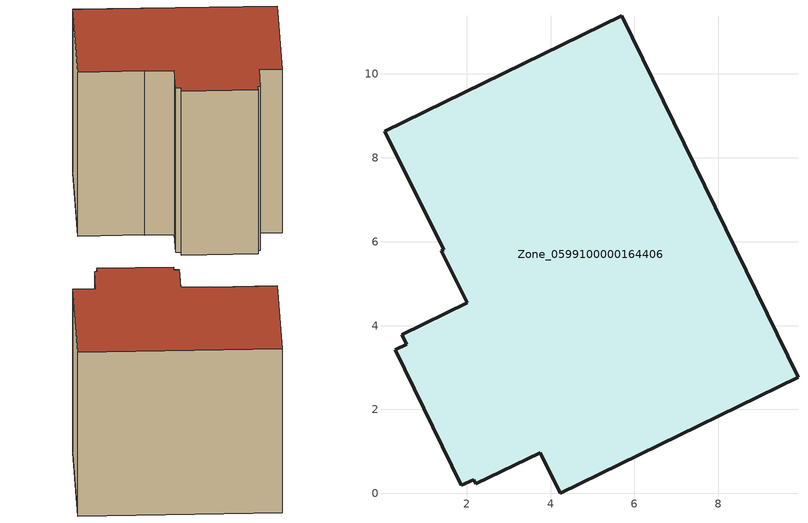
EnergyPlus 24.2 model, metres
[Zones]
Zone_0599100000164406
 floor ground (C_G): 4.23,0 3.75,0.97 2.21,0.22 2.16,0.33 1.86,0.19 0.3,3.43 0.57,3.56 0.46,3.78 2.01,4.54 1.39,5.79 1.45,5.81 0.04,8.63 5.7,11.39 9.9,2.77 z0
 wall outside (C_F): 3.75,0.97 4.23,0 9.9,2.77 5.7,11.39 0.04,8.63 1.45,5.81 1.39,5.79 2.01,4.54 0.46,3.78 0.57,3.56 0.3,3.43 1.86,0.19 2.16,0.33 2.21,0.22 3.75,0.97 z0:8.69
 roof outside (C_R): 0.3,3.43 1.86,0.19 2.16,0.33 2.21,0.22 3.75,0.97 4.23,0 9.9,2.77 5.7,11.39 0.04,8.63 1.45,5.81 1.39,5.79 2.01,4.54 0.46,3.78 0.57,3.56 z8.69
[BUILDING]
Pand.0599100000164406: North Axis=0; Terrain=City; Loads Convergence Tolerance Value=0.04; Temperature Convergence Tolerance Value=0.4; Solar Distribution=FullExterior; Maximum Number of Warmup Days=25; Minimum Number of Warmup Days=1
[Site:Location]
Rotterdam.The.Hague.AP_ZH_NLD Design_Conditions: Latitude=51.96; Longitude=4.45; Time Zone=1; Elevation=-4.5
[SITE:GROUNDTEMPERATURE:BUILDINGSURFACE]
18, 18, 18, 18, 18, 18, 18, 18, 18, 18, 18, 18
[MATERIAL] Thermal Absorptance=0.9; Solar Absorptance=0.7; Visible Absorptance=0.7
Name | Roughness | Thickness | Conductivity | Density | Specific Heat
G.TC.1965-1974 | MediumSmooth | 0.15 | 0.882353 | 540 | 1210
F.TC.1965-1974 | Rough | 0.3 | 0.697674 | 1920 | 840
R.TC.1965-1974 | MediumRough | 0.2 | 0.232558 | 1500 | 1000
[CONSTRUCTION]
C_G: G.TC.1965-1974
C_F: F.TC.1965-1974
C_R: R.TC.1965-1974
[ZONE]
Zone_0599100000164406: Type=1; Multiplier=1; Ceiling Height=Autocalculate; Volume=Autocalculate; Floor Area=autocalculate; Part of Total Floor Area=Yes
[ZONEINFILTRATION:DESIGNFLOWRATE]
Infil_Zone_0599100000164406: Zone or ZoneList or Space or SpaceList=Zone_0599100000164406; Schedule=AlwaysOn; Design Flow Rate Calculation Method=Flow/Area; Flow Rate per Floor Area=0.003; Constant Term Coefficient=1; Temperature Term Coefficient=0; Velocity Term Coefficient=0; Velocity Squared Term Coefficient=0
[HVACTEMPLATE:ZONE:IDEALLOADSAIRSYSTEM]
Zone_0599100000164406: Maximum Heating Supply Air Temperature=50; Minimum Cooling Supply Air Temperature=13; Maximum Heating Supply Air Humidity Ratio=0.0156; Minimum Cooling Supply Air Humidity Ratio=0.0077; Heating Limit=NoLimit; Cooling Limit=NoLimit; Dehumidification Control Type=ConstantSensibleHeatRatio; Cooling Sensible Heat Ratio=0.7; Dehumidification Setpoint=60; Humidification Control Type=None; Humidification Setpoint=30; Outdoor Air Method=None; Outdoor Air Flow Rate per Person=0.00944; Outdoor Air Flow Rate per Zone Floor Area=0; Outdoor Air Flow Rate per Zone=0; Demand Controlled Ventilation Type=None; Outdoor Air Economizer Type=NoEconomizer; Heat Recovery Type=None; Sensible Heat Recovery Effectiveness=0.7; Latent Heat Recovery Effectiveness=0.65
[ZONECONTROL:THERMOSTAT]
ThermostatControl_Zone_0599100000164406: Zone or ZoneList=Zone_0599100000164406; Control Type Schedule=DualSetpointControlType; Control 1=Thermostat_Zone_0599100000164406; Temperature Difference Between Cutout And Setpoint=0
[THERMOSTATSETPOINT:DUALSETPOINT]
Thermostat_Zone_0599100000164406: Heating Setpoint Temperature Schedule=HeatingSetpoint_Zone_0599100000164406; Cooling Setpoint Temperature Schedule=CoolingSetpoint_Zone_0599100000164406
[SCHEDULE:COMPACT]
HeatingSetpoint_Zone_0599100000164406: Through: 12/31, For: AllDays, Until: 24:00, 21
CoolingSetpoint_Zone_0599100000164406: Through: 12/31, For: AllDays, Until: 24:00, 24
DualSetpointControlType: Through: 12/31, For: AllDays, Until: 24:00, 4
AlwaysOn: Through: 12/31, For: AllDays, Until: 24:00, 1
